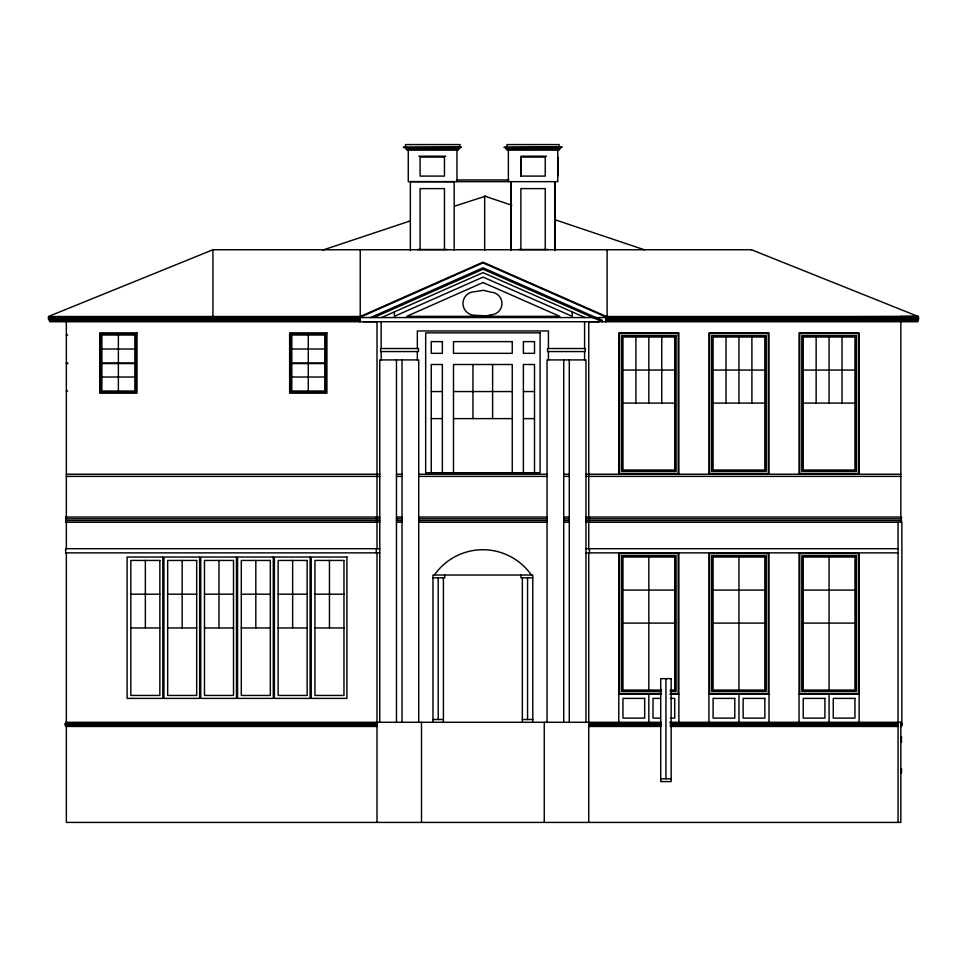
<?xml version="1.0" encoding="UTF-8"?>
<svg xmlns="http://www.w3.org/2000/svg" width="967" height="967" viewBox="0 0 967 967"><rect width="100%" height="100%" fill="white"/><g stroke="black" fill="none" stroke-linecap="round" stroke-linejoin="round"><path stroke-width="1.45" d="M359.531 321.733L359.519 316.825L483.004 262.154L606.49 316.523L606.49 321.733M520.875 176.091L520.875 157.089L545.243 157.089L545.243 176.091L520.875 176.091L520.875 157.089M554.985 249.933L554.985 181.687M557.766 176.103L557.766 157.089M511.144 249.752L511.144 181.663L511.144 250.054M359.531 317.563L483.004 262.879L606.49 317.249L605.801 317.563M370.554 317.563L483.029 267.799L602.514 320.415M373.806 317.563L483.029 269.237L602.26 321.733M381.578 317.563L483.041 272.634L585.071 317.563M751.492 249.752L212.933 249.752L48.35 316.511L360.232 316.511L360.232 249.752M322.688 250.115L410.213 220.935M454.563 206.152L485.712 196.12M605.451 317.563L918.215 316.511L751.154 249.619M363.266 321.733L376.997 321.709L376.997 517.055M418.796 156.207L445.739 156.207M521.092 156.207L546.524 156.207M456.581 179.959L508.751 179.959M417.309 249.498L447.238 249.498M518.094 249.498L548.023 249.498M603.481 316.511L918.215 316.511L900.108 316.523M360.304 318.953L48.35 318.953L48.35 317.563L918.65 317.563L918.65 318.953L605.874 318.953L605.874 320.343L918.299 320.343L918.299 318.953M605.874 320.004L605.451 321.733M66.348 335.017L67.738 335.017M101.886 349.014L134.848 349.014M291.804 349.014L324.767 349.014M66.348 363.024L67.738 363.024M101.886 363.024L134.848 363.024M291.804 363.024L324.767 363.024M66.348 363.568L67.738 363.568M101.886 363.568L134.848 363.568M291.804 363.568L324.767 363.568M622.966 370.059L674.712 370.059M713.09 370.059L764.837 370.059M803.214 370.059L854.961 370.059M101.886 377.021L134.848 377.021M291.804 377.021L324.767 377.021M66.348 391.019L67.738 391.019M431.246 391.562L442.366 391.562M453.499 391.562L512.256 391.562M523.389 391.562L534.509 391.562M622.966 403.082L674.712 403.082M713.09 403.082L764.837 403.082M803.214 403.082L854.961 403.082M431.246 418.614L442.366 418.614M453.499 418.614L512.256 418.614M523.389 418.614L534.509 418.614M66.348 474.217L379.777 474.217M396.47 474.217L402.03 474.217M418.723 474.217L547.032 474.217M563.725 474.217L569.285 474.217M585.978 474.217L900.833 474.217M66.348 476.38L379.777 476.38M396.47 476.38L402.03 476.38M418.723 476.38L547.032 476.38M563.725 476.38L569.285 476.38M585.978 476.38L900.833 476.38M379.777 517.055L65.647 517.055L65.647 518.82L379.777 518.82M396.47 517.055L402.03 517.055M418.723 517.055L547.032 517.055M563.725 517.055L569.285 517.055M585.978 517.055L901.522 517.055L901.522 518.795L585.978 518.795M396.47 518.795L402.03 518.795M418.723 518.795L547.032 518.795M563.725 518.795L569.285 518.795M379.777 520.536L65.647 520.536L65.647 522.265L379.777 522.265M396.47 520.536L402.03 520.536M418.723 520.536L547.032 520.536M563.725 520.536L569.285 520.536M585.978 520.536L901.522 520.536L901.522 522.265M396.47 522.265L402.03 522.265M418.723 522.265L547.032 522.265M563.725 522.265L569.285 522.265M585.978 522.265L901.873 522.265L901.873 722.289L669.865 722.289M379.777 548.7L65.647 548.7L65.647 552.87L379.777 552.87M585.978 548.7L898.053 548.7M585.978 552.87L898.053 552.87M432.974 577.819L444.796 577.819L444.796 575.027M532.781 577.819L520.959 577.819L520.959 575.027M622.966 590.075L674.712 590.075M713.09 590.075L764.837 590.075M803.214 590.075L854.961 590.075M130.847 594.197L159.857 594.197M167.666 594.197L196.676 594.197M204.484 594.197L233.506 594.197M241.303 594.197L270.325 594.197M278.133 594.197L307.143 594.197M314.952 594.197L343.962 594.197M622.966 623.099L674.712 623.099M713.09 623.099L764.837 623.099M803.214 623.099L854.961 623.099M130.847 627.946L159.857 627.946M167.666 627.946L196.676 627.946M204.484 627.946L233.506 627.946M241.303 627.946L270.325 627.946M278.133 627.946L307.143 627.946M314.952 627.946L343.962 627.946M661.404 690.063L622.966 690.063L622.966 557.04L674.712 557.04L674.712 690.063L670.276 690.063M661.368 691.453L621.576 691.453L621.576 555.638L676.102 555.638L676.102 691.453L670.204 691.453M661.633 693.532L619.496 693.532L619.496 553.559L678.181 553.559L678.181 693.532L670.663 693.532M618.795 694.233L660.86 694.233M669.865 694.233L678.882 694.233M708.92 694.233L769.007 694.233M799.044 694.233L859.131 694.233M660.243 698.392L653.015 698.392L653.015 718.118L660.243 718.118M670.373 698.392L674.712 698.392L674.712 718.118L670.373 718.118M432.974 719.508L443.406 719.508M522.349 719.508L532.781 719.508M661.174 722.289L65.647 722.289L65.647 723.679M376.997 723.679L64.958 723.679L64.958 725.069L376.997 725.069M588.758 723.679L661.174 723.679M670.228 723.679L898.053 723.679M900.833 723.679L902.223 723.679L902.223 725.069L900.833 725.069M588.758 725.069L661.174 725.069M670.228 725.069L898.053 725.069M376.997 726.459L65.647 726.459L65.647 725.069M588.758 726.459L661.174 726.459M670.228 726.459L898.053 726.459M900.833 726.459L901.522 726.459L901.522 725.069M900.833 737.072L901.522 737.072L901.522 738.812L900.833 738.812M900.833 740.553L901.522 740.553L901.522 742.281L900.833 742.281M900.833 768.717L901.522 768.717L901.522 772.887L900.833 772.887M660.727 778.798L671.158 778.798M454.188 181.699L410.346 181.651L410.346 250.586M599.189 321.733L588.758 321.721L588.758 517.055M511.797 205.234L484.66 196.12L484.66 250.332M554.635 219.63L644.602 249.849M917.864 320.343L917.864 321.733L49.655 321.733L49.655 320.343M901.522 722.289L901.522 723.679M900.833 316.511L900.833 317.563M900.833 321.733L900.833 517.055M900.833 518.795L900.833 520.536M900.833 722.289L900.833 822.421L66.348 822.421L66.348 726.459M898.053 522.265L898.053 822.421M859.131 474.217L859.131 332.853L799.044 332.853L799.044 474.217M859.131 552.87L859.131 722.289M842.027 337.024L842.027 403.082M829.082 337.024L829.082 403.082M829.082 557.04L829.082 690.063M829.082 694.233L829.082 722.289M816.148 337.024L816.148 403.082M799.044 552.87L799.044 722.289M769.007 474.217L769.007 332.853L708.92 332.853L708.92 474.217M769.007 552.87L769.007 722.289M751.903 337.024L751.903 403.082M738.957 337.024L738.957 403.082M738.957 557.04L738.957 690.063M738.957 694.233L738.957 722.289M726.024 337.024L726.024 403.082M708.92 552.87L708.92 722.289M678.882 474.217L678.882 332.853L618.795 332.853L618.795 474.217M678.882 552.87L678.882 722.289M665.949 678.653L665.949 778.798M661.779 337.024L661.779 403.082M648.833 337.024L648.833 403.082M648.833 557.04L648.833 690.063M648.833 694.233L648.833 722.289M635.899 337.024L635.899 403.082M618.795 552.87L618.795 722.289M607.107 249.752L607.107 316.511M589.447 517.055L589.447 518.795M589.447 520.536L589.447 522.265M589.447 548.7L589.447 552.87M588.758 518.795L588.758 520.536M588.758 522.265L588.758 548.7M588.758 552.87L588.758 822.421M585.978 722.289L585.978 359.917L547.032 359.917L547.032 722.289M584.588 321.733L584.588 348.519M584.588 351.565L584.588 359.917M572.186 311.882L572.186 316.342L483.041 277.094L394.391 316.342L394.391 311.882M569.285 359.917L569.285 722.289M563.725 359.917L563.725 722.289M560.546 147.093L560.546 148.749L505.584 148.749L505.584 147.093M559.156 147.093L559.156 144.579L506.974 144.579L506.974 147.093M559.156 148.749L559.156 150.139L506.974 150.139L506.974 148.749M557.766 148.749L557.766 181.663L408.267 181.651L408.267 148.749M554.985 181.663L554.985 250.598M548.422 348.519L548.422 330.968L417.333 330.968L417.333 348.519M548.422 351.565L548.422 359.917M545.243 249.498L545.243 188.613L520.875 188.613L520.875 249.498M544.252 722.289L544.252 822.421M534.509 472.73L534.509 364.499L523.389 364.499L523.389 472.73M532.781 722.289L532.781 575.027L432.974 575.027L432.974 722.289M527.559 577.819L527.559 719.508M522.349 577.819L522.349 722.289M512.256 472.73L512.256 364.499L453.499 364.499L453.499 472.73M508.364 148.749L508.364 181.663M492.614 364.499L492.614 418.614M472.96 364.499L472.96 418.614M458.358 148.749L458.358 150.139L406.877 150.139L406.877 148.749M456.968 148.749L456.968 181.651M454.188 181.651L454.188 250.054M444.457 249.498L444.457 188.613L420.089 188.613L420.089 249.498M443.406 577.819L443.406 722.289M442.366 472.73L442.366 364.499L431.246 364.499L431.246 472.73M438.196 577.819L438.196 719.508M421.503 722.289L421.503 822.421M418.723 722.289L418.723 359.917L379.777 359.917L379.777 722.289M417.333 351.565L417.333 359.917M402.03 359.917L402.03 722.289M396.47 359.917L396.47 722.289M381.167 321.733L381.167 348.519M381.167 351.565L381.167 359.917M376.997 518.82L376.997 520.536M376.997 522.265L376.997 548.7M376.997 552.87L376.997 822.421M376.308 517.055L376.308 518.82M376.308 520.536L376.308 522.265M376.308 548.7L376.308 552.87M360.304 321.733L360.304 320.343L49.136 320.343L49.136 318.953M359.966 318.953L359.966 320.343M359.531 316.511L359.531 318.953M329.457 560.437L329.457 627.946M308.28 335.017L308.28 363.024M308.28 363.568L308.28 391.019M292.638 560.437L292.638 627.946M255.82 560.437L255.82 627.946M218.989 560.437L218.989 627.946M212.933 249.752L212.933 316.511M182.171 560.437L182.171 627.946M145.352 560.437L145.352 627.946M118.373 335.017L118.373 363.024M118.373 363.568L118.373 391.019M66.348 316.511L66.348 317.563M66.348 322.084L66.348 517.055M66.348 518.82L66.348 520.536M66.348 522.265L66.348 548.7M66.348 552.87L66.348 722.289M434.364 575.027A59.156 59.156 0 0 1 531.379 575.027M483.041 282.545L406.696 316.342L559.808 316.342L483.041 282.545M491.006 314.819L486.425 315.846L474.7 315.29A11.785 11.785 0 0 1 462.963 303.505A11.785 11.785 0 0 1 474.7 291.72L483.44 290.293L491.006 292.191A11.314 11.314 0 0 1 501.97 303.505A11.314 11.314 0 0 1 491.006 314.819M459.748 144.579L405.487 144.579L405.487 148.749L459.748 148.749L459.748 144.579M561.936 147.093L504.194 147.359L561.936 147.093M461.138 147.214L403.396 147.359L461.138 147.214M444.457 157.089L420.089 157.089L420.089 176.091L444.457 176.091L444.457 157.089M137.012 332.853L99.722 332.853L99.722 393.182L137.012 393.182L137.012 332.853M326.931 332.853L289.641 332.853L289.641 393.182L326.931 393.182L326.931 332.853M540.082 332.853L425.673 332.853L425.673 472.73L540.082 472.73L540.082 332.853M678.181 333.542L619.496 333.542L619.496 473.516L678.181 473.516L678.181 333.542M768.306 333.542L709.621 333.542L709.621 473.516L768.306 473.516L768.306 333.542M858.43 333.542L799.745 333.542L799.745 473.516L858.43 473.516L858.43 333.542M135.996 333.869L100.737 333.869L100.737 392.167L135.996 392.167L135.996 333.869M325.915 333.869L290.656 333.869L290.656 392.167L325.915 392.167L325.915 333.869M134.848 335.017L101.886 335.017L101.886 391.019L134.848 391.019L134.848 335.017M324.767 335.017L291.804 335.017L291.804 391.019L324.767 391.019L324.767 335.017M676.102 335.622L621.576 335.622L621.576 471.437L676.102 471.437L676.102 335.622M766.227 335.634L711.7 335.634L711.7 471.425L766.227 471.425L766.227 335.634M856.351 335.634L801.824 335.634L801.824 471.425L856.351 471.425L856.351 335.634M674.712 337.024L622.966 337.024L622.966 470.035L674.712 470.035L674.712 337.024M764.837 337.024L713.09 337.024L713.09 470.035L764.837 470.035L764.837 337.024M854.961 337.024L803.214 337.024L803.214 470.035L854.961 470.035L854.961 337.024M442.366 341.629L431.246 341.629L431.246 353.33L442.366 353.33L442.366 341.629M512.256 341.629L453.499 341.629L453.499 353.33L512.256 353.33L512.256 341.629M534.509 341.629L523.389 341.629L523.389 353.33L534.509 353.33L534.509 341.629M418.457 348.519L380.647 348.519L380.647 351.565L418.457 351.565L418.457 348.519M585.277 348.519L547.552 348.519L547.552 351.565L585.277 351.565L585.277 348.519M768.306 553.559L709.621 553.559L709.621 693.532L768.306 693.532L768.306 553.559M858.43 553.559L799.745 553.559L799.745 693.532L858.43 693.532L858.43 553.559M766.227 555.65L711.7 555.65L711.7 691.453L766.227 691.453L766.227 555.65M856.351 555.65L801.824 555.65L801.824 691.453L856.351 691.453L856.351 555.65M162.819 557.04L127.1 557.04L127.1 698.392L162.819 698.392L162.819 557.04M199.637 557.04L163.931 557.04L163.931 698.392L199.637 698.392L199.637 557.04M236.456 557.04L200.749 557.04L200.749 698.392L236.456 698.392L236.456 557.04M273.274 557.04L237.568 557.04L237.568 698.392L273.274 698.392L273.274 557.04M310.105 557.04L274.386 557.04L274.386 698.392L310.105 698.392L310.105 557.04M346.923 557.04L311.217 557.04L311.217 698.392L346.923 698.392L346.923 557.04M764.837 557.04L713.09 557.04L713.09 690.063L764.837 690.063L764.837 557.04M854.961 557.04L803.214 557.04L803.214 690.063L854.961 690.063L854.961 557.04M159.857 560.437L130.847 560.437L130.847 695.442L159.857 695.442L159.857 560.437M196.676 560.437L167.666 560.437L167.666 695.442L196.676 695.442L196.676 560.437M233.506 560.437L204.484 560.437L204.484 695.442L233.506 695.442L233.506 560.437M270.325 560.437L241.303 560.437L241.303 695.442L270.325 695.442L270.325 560.437M307.143 560.437L278.133 560.437L278.133 695.442L307.143 695.442L307.143 560.437M343.962 560.437L314.952 560.437L314.952 695.442L343.962 695.442L343.962 560.437M671.158 678.653L660.727 678.653L660.727 781.578L671.158 781.578L671.158 678.653M644.663 698.392L622.966 698.392L622.966 718.118L644.663 718.118L644.663 698.392M734.787 698.392L713.09 698.392L713.09 718.118L734.787 718.118L734.787 698.392M764.837 698.392L743.139 698.392L743.139 718.118L764.837 718.118L764.837 698.392M824.911 698.392L803.214 698.392L803.214 718.118L824.911 718.118L824.911 698.392M854.961 698.392L833.264 698.392L833.264 718.118L854.961 718.118L854.961 698.392"/></g></svg>
